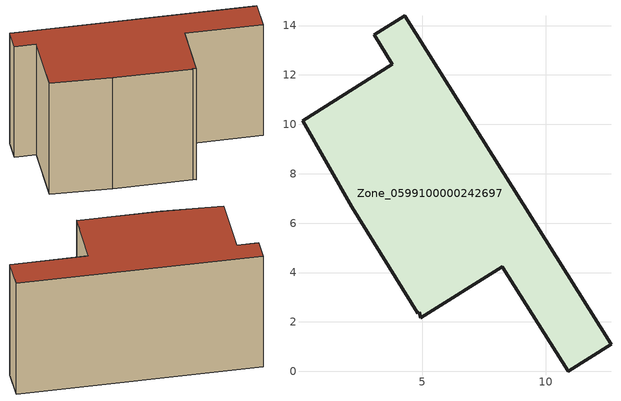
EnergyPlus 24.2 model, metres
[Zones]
Zone_0599100000242697
 floor ground (C_G): 3.8,12.43 3.06,13.62 4.3,14.4 12.65,1.1 10.91,0 8.25,4.23 4.96,2.16 4.9,2.4 4.83,2.35 2.16,6.66 0.16,10.14 z0
 wall outside (C_F): 3.06,13.62 3.8,12.43 0.16,10.14 2.16,6.66 4.83,2.35 4.9,2.4 4.96,2.16 8.25,4.23 10.91,0 12.65,1.1 4.3,14.4 3.06,13.62 z0:8.48
 roof outside (C_R): 0.16,10.14 2.16,6.66 4.83,2.35 4.9,2.4 4.96,2.16 8.25,4.23 10.91,0 12.65,1.1 4.3,14.4 3.06,13.62 3.8,12.43 z8.48
[BUILDING]
Pand.0599100000242697: North Axis=0; Terrain=City; Loads Convergence Tolerance Value=0.04; Temperature Convergence Tolerance Value=0.4; Solar Distribution=FullExterior; Maximum Number of Warmup Days=25; Minimum Number of Warmup Days=1
[Site:Location]
Rotterdam.The.Hague.AP_ZH_NLD Design_Conditions: Latitude=51.96; Longitude=4.45; Time Zone=1; Elevation=-4.5
[SITE:GROUNDTEMPERATURE:BUILDINGSURFACE]
18, 18, 18, 18, 18, 18, 18, 18, 18, 18, 18, 18
[MATERIAL] Thermal Absorptance=0.9; Solar Absorptance=0.7; Visible Absorptance=0.7
Name | Roughness | Thickness | Conductivity | Density | Specific Heat
G.TC.1975-1991 | MediumSmooth | 0.15 | 0.288461 | 540 | 1210
F.TC.1975-1991 | Rough | 0.3 | 0.230769 | 1920 | 840
R.TC.1975-1991 | MediumRough | 0.2 | 0.153846 | 1500 | 1000
[CONSTRUCTION]
C_G: G.TC.1975-1991
C_F: F.TC.1975-1991
C_R: R.TC.1975-1991
[ZONE]
Zone_0599100000242697: Type=1; Multiplier=1; Ceiling Height=Autocalculate; Volume=Autocalculate; Floor Area=autocalculate; Part of Total Floor Area=Yes
[ZONEINFILTRATION:DESIGNFLOWRATE]
Infil_Zone_0599100000242697: Zone or ZoneList or Space or SpaceList=Zone_0599100000242697; Schedule=AlwaysOn; Design Flow Rate Calculation Method=Flow/Area; Flow Rate per Floor Area=0.003; Constant Term Coefficient=1; Temperature Term Coefficient=0; Velocity Term Coefficient=0; Velocity Squared Term Coefficient=0
[HVACTEMPLATE:ZONE:IDEALLOADSAIRSYSTEM]
Zone_0599100000242697: Maximum Heating Supply Air Temperature=50; Minimum Cooling Supply Air Temperature=13; Maximum Heating Supply Air Humidity Ratio=0.0156; Minimum Cooling Supply Air Humidity Ratio=0.0077; Heating Limit=NoLimit; Cooling Limit=NoLimit; Dehumidification Control Type=ConstantSensibleHeatRatio; Cooling Sensible Heat Ratio=0.7; Dehumidification Setpoint=60; Humidification Control Type=None; Humidification Setpoint=30; Outdoor Air Method=None; Outdoor Air Flow Rate per Person=0.00944; Outdoor Air Flow Rate per Zone Floor Area=0; Outdoor Air Flow Rate per Zone=0; Demand Controlled Ventilation Type=None; Outdoor Air Economizer Type=NoEconomizer; Heat Recovery Type=None; Sensible Heat Recovery Effectiveness=0.7; Latent Heat Recovery Effectiveness=0.65
[ZONECONTROL:THERMOSTAT]
ThermostatControl_Zone_0599100000242697: Zone or ZoneList=Zone_0599100000242697; Control Type Schedule=DualSetpointControlType; Control 1=Thermostat_Zone_0599100000242697; Temperature Difference Between Cutout And Setpoint=0
[THERMOSTATSETPOINT:DUALSETPOINT]
Thermostat_Zone_0599100000242697: Heating Setpoint Temperature Schedule=HeatingSetpoint_Zone_0599100000242697; Cooling Setpoint Temperature Schedule=CoolingSetpoint_Zone_0599100000242697
[SCHEDULE:COMPACT]
HeatingSetpoint_Zone_0599100000242697: Through: 12/31, For: AllDays, Until: 24:00, 21
CoolingSetpoint_Zone_0599100000242697: Through: 12/31, For: AllDays, Until: 24:00, 24
DualSetpointControlType: Through: 12/31, For: AllDays, Until: 24:00, 4
AlwaysOn: Through: 12/31, For: AllDays, Until: 24:00, 1
